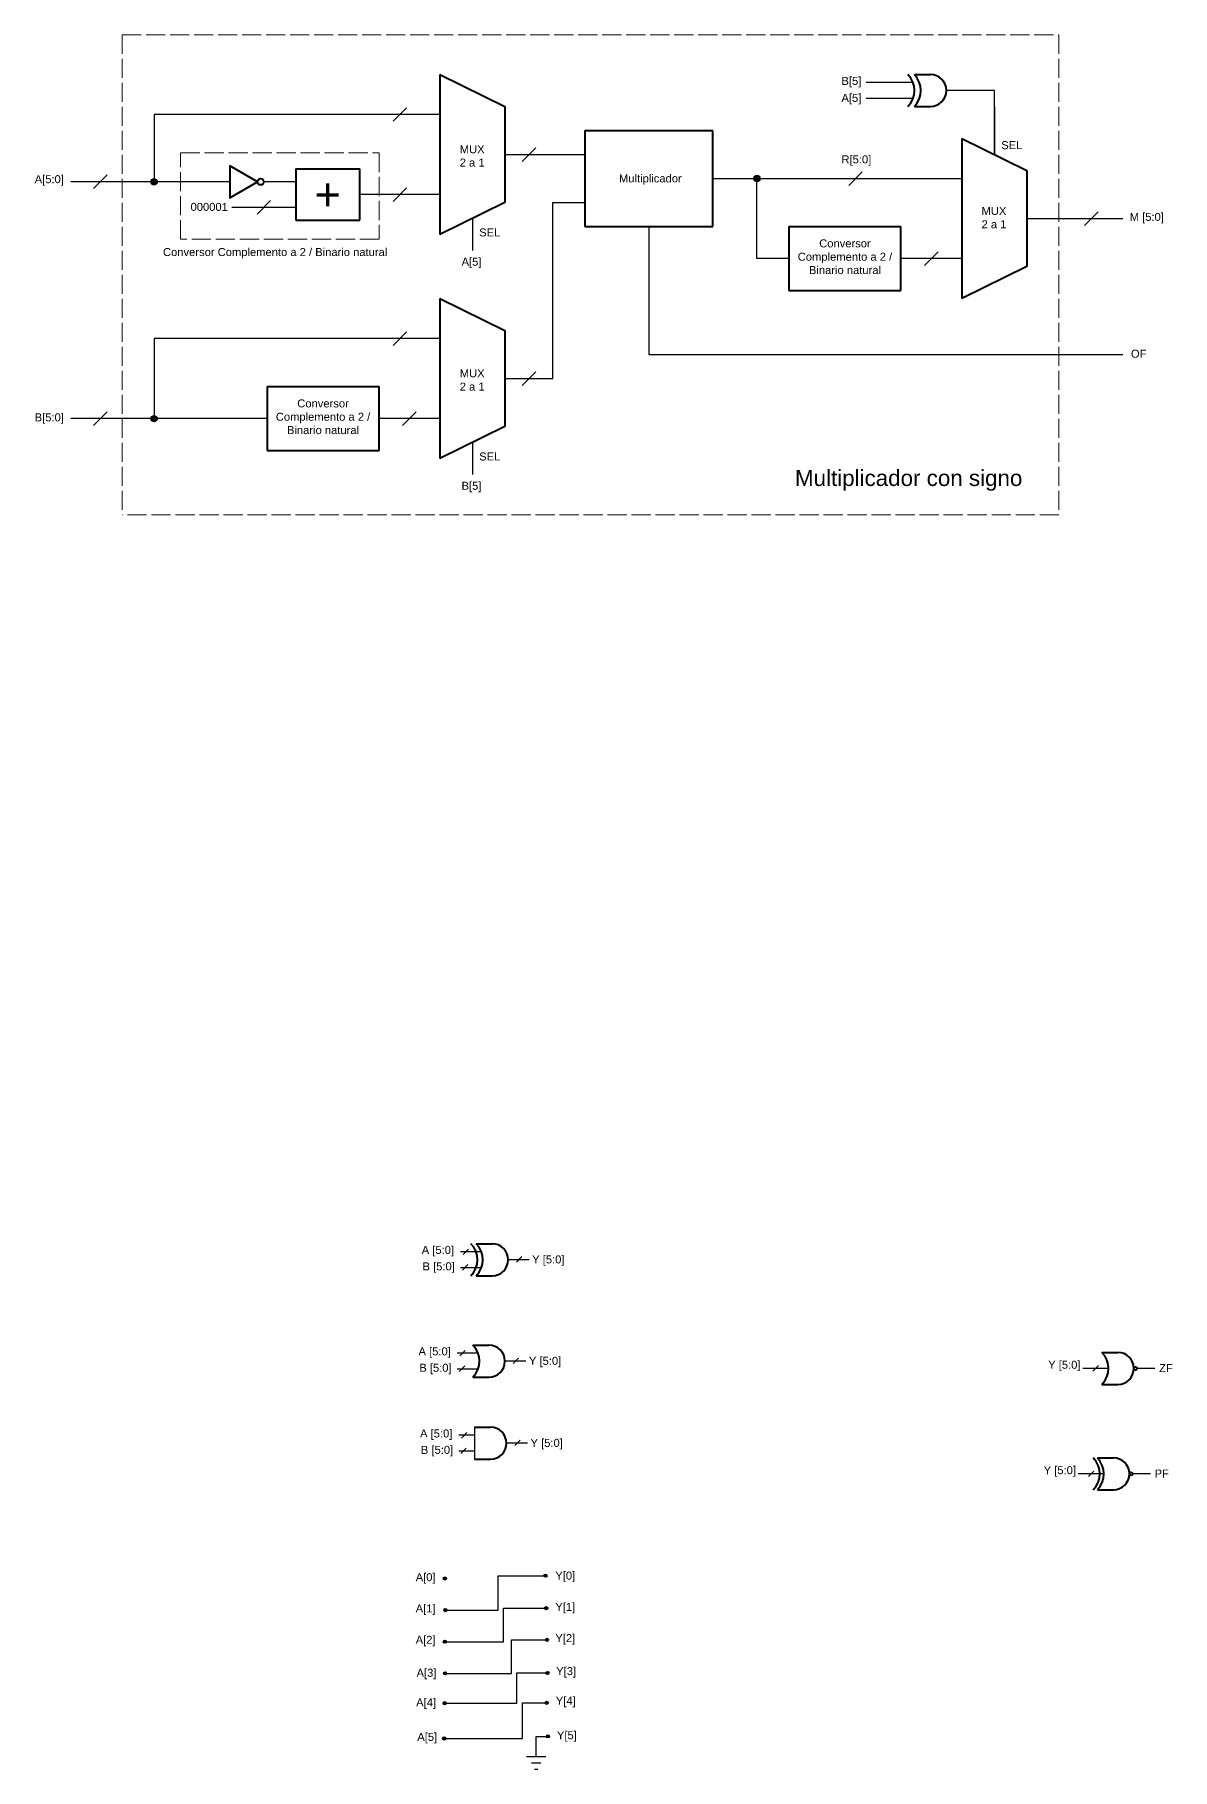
# Model space of a CAD drawing. Header units: millimetres. Extents: x -214 to 2146, y -376 to 1461.
# Drawn here: x 496 to 851, y -376 to 166 of the extents above; entities that cross this region are included whole.
import ezdxf

# ---------------------------------------------------------------- set-up
doc = ezdxf.new("R2010")
doc.units = ezdxf.units.MM
doc.header["$LTSCALE"] = 0.5
doc.linetypes.add('ACAD_ISO02W100', pattern=[15, 12, -3])
for name, color, linetype, lineweight in [('Cables', 7, 'Continuous', 30), ('Componentes', 7, 'Continuous', 40), ('Contorno', 7, 'Continuous', 40), ('Cuadro_dashed', 7, 'ACAD_ISO02W100', 20), ('Modulos', 7, 'Continuous', 40)]:
    doc.layers.add(name, color=color, linetype=linetype, lineweight=lineweight)
doc.layers.add('Texto', color=7, linetype='Continuous')
doc.styles.add('Rotulado', font='arial.ttf', dxfattribs={"height": 10})

msp = doc.modelspace()

# ---------------------------------------------------------------- hatches: boundary and pattern name
at = {"layer": 'Cables'}
h = msp.add_hatch(color=256, dxfattribs=at)
h.dxf.hatch_style = 1
edge = h.paths.add_edge_path()
edge.add_arc((533.03, 119.82), 1, 0, 360)
h = msp.add_hatch(color=256, dxfattribs=at)
h.dxf.hatch_style = 1
edge = h.paths.add_edge_path()
edge.add_arc((721.39, 120.82), 1, 0, 360)
h = msp.add_hatch(color=256, dxfattribs=at)
h.dxf.hatch_style = 1
edge = h.paths.add_edge_path()
edge.add_arc((533.03, 45.82), 1, 0, 360)
h = msp.add_hatch(color=256, dxfattribs=at)
h.dxf.hatch_style = 1
h.paths.add_polyline_path([(624.37, -316.55, 1), (623.37, -316.55, 1)])
h = msp.add_hatch(color=256, dxfattribs=at)
h.dxf.hatch_style = 1
h.paths.add_polyline_path([(655.81, -315.69, 1), (654.81, -315.69, 1)])
h = msp.add_hatch(color=256, dxfattribs=at)
h.dxf.hatch_style = 1
h.paths.add_polyline_path([(624.53, -326.43, 1), (623.53, -326.43, 1)])
h = msp.add_hatch(color=256, dxfattribs=at)
h.dxf.hatch_style = 1
h.paths.add_polyline_path([(656.06, -325.82, 1), (655.06, -325.82, 1)])
h = msp.add_hatch(color=256, dxfattribs=at)
h.dxf.hatch_style = 1
h.paths.add_polyline_path([(624.37, -336.3, 1), (623.37, -336.3, 1)])
h = msp.add_hatch(color=256, dxfattribs=at)
h.dxf.hatch_style = 1
h.paths.add_polyline_path([(656.3, -335.72, 1), (655.3, -335.72, 1)])
h = msp.add_hatch(color=256, dxfattribs=at)
h.dxf.hatch_style = 1
h.paths.add_polyline_path([(624.44, -346.2, 1), (623.44, -346.2, 1)])
h = msp.add_hatch(color=256, dxfattribs=at)
h.dxf.hatch_style = 1
h.paths.add_polyline_path([(656.43, -346.07, 1), (655.43, -346.07, 1)])
h = msp.add_hatch(color=256, dxfattribs=at)
h.dxf.hatch_style = 1
h.paths.add_polyline_path([(624.31, -355.53, 1), (623.31, -355.53, 1)])
h = msp.add_hatch(color=256, dxfattribs=at)
h.dxf.hatch_style = 1
h.paths.add_polyline_path([(656.18, -355.4, 1), (655.18, -355.4, 1)])
h = msp.add_hatch(color=256, dxfattribs=at)
h.dxf.hatch_style = 1
h.paths.add_polyline_path([(624.18, -366.53, 1), (623.18, -366.53, 1)])
h = msp.add_hatch(color=256, dxfattribs=at)
h.dxf.hatch_style = 1
h.paths.add_polyline_path([(656.56, -365.89, 1), (655.56, -365.89, 1)])

# ---------------------------------------------------------------- linework, layer by layer
at = {"layer": 'Cables', "color": 7}
for p, q in [((622.33, 153.32), (622.33, 128.32)), ((770.18, 150.82), (755.56, 150.82)), ((795.56, 128.32), (795.56, 148.32)), ((770.18, 145.82), (755.56, 145.82)), ((795.56, 143.32), (795.56, 128.32)), ((622.33, 140.82), (533.03, 140.82)), ((533.03, 140.82), (533.03, 119.82)), ((667.64, 135.82), (667.64, 120.82)), ((785.41, 133.32), (785.41, 108.32)), ((622.33, 128.32), (622.33, 103.32)), ((642.64, 128.32), (667.64, 128.32)), ((556.67, 119.82), (507, 119.82)), ((577.33, 119.82), (567.33, 119.82)), ((577.33, 123.82), (577.33, 115.82)), ((667.64, 120.82), (667.64, 105.82)), ((707.64, 120.82), (785.41, 120.82)), ((577.33, 115.82), (577.33, 107.82)), ((622.33, 115.82), (597.33, 115.82)), ((577.33, 111.82), (557.33, 111.82)), ((657.64, 58.32), (657.64, 113.32)), ((657.64, 113.32), (667.64, 113.32)), ((632.49, 108.32), (632.49, 98.32)), ((785.41, 108.32), (785.41, 83.32)), ((805.72, 108.32), (835.72, 108.32)), ((622.33, 83.32), (622.33, 58.32)), ((622.33, 70.82), (533.03, 70.82)), ((533.03, 70.82), (533.03, 45.82)), ((622.33, 58.32), (622.33, 33.32)), ((642.64, 58.32), (657.64, 58.32)), ((568.32, 45.82), (507, 45.82)), ((632.49, 38.32), (632.49, 28.32)), ((635.29, -214.47), (628.73, -214.47)), ((635.29, -219.47), (628.73, -219.47)), ((650.24, -216.97), (643.67, -216.97)), ((634.27, -246.15), (627.71, -246.15)), ((649.22, -248.65), (642.66, -248.65)), ((634.27, -251.15), (627.71, -251.15)), ((831.21, -250.92), (823.18, -250.92)), ((839.14, -250.92), (839.14, -250.92)), ((845.7, -250.92), (840.14, -250.92)), ((633.16, -271.8), (628.21, -271.8)), ((649.72, -274.3), (643.16, -274.3)), ((633.16, -276.8), (628.21, -276.8)), ((829.81, -283.87), (821.78, -283.87)), ((837.74, -283.87), (837.74, -283.87)), ((844.3, -283.87), (838.74, -283.87)), ((649.41, -372.17), (655.41, -372.17)), ((650.91, -374.17), (653.91, -374.17)), ((651.91, -376.17), (652.91, -376.17))]:
    msp.add_line(p, q, dxfattribs=at)
at = {"layer": 'Cables'}
for p, q in [((795.56, 148.32), (780.56, 148.32)), ((607.71, 138.7), (611.95, 142.94)), ((648.02, 126.2), (652.26, 130.44)), ((514.16, 117.7), (518.41, 121.94)), ((721.39, 95.82), (721.39, 120.82)), ((750.06, 118.7), (754.3, 122.94)), ((565.21, 109.7), (569.45, 113.94)), ((607.71, 113.7), (611.95, 117.94)), ((823.73, 106.2), (827.98, 110.44)), ((687.64, 105.82), (687.64, 65.82)), ((773.78, 93.7), (778.02, 97.94)), ((731.39, 95.82), (721.39, 95.82)), ((785.41, 95.82), (766.39, 95.82)), ((607.71, 68.7), (611.95, 72.94)), ((687.64, 65.82), (835.72, 65.82)), ((648.02, 56.2), (652.26, 60.44)), ((514.16, 43.7), (518.41, 47.94)), ((622.33, 45.82), (603.32, 45.82)), ((610.7, 43.7), (614.95, 47.94)), ((629.57, -215.37), (631.28, -213.65)), ((646.23, -217.71), (647.94, -216)), ((629.4, -220.19), (631.11, -218.48)), ((628.56, -247.04), (630.27, -245.33)), ((645.21, -249.39), (646.93, -247.67)), ((628.38, -251.87), (630.09, -250.16)), ((826.34, -251.77), (828.05, -250.06)), ((633.16, -269.3), (633.16, -279.3)), ((628.88, -277.52), (630.59, -275.81)), ((629.05, -272.7), (630.77, -270.99)), ((645.71, -275.04), (647.42, -273.33)), ((824.94, -284.73), (826.65, -283.02)), ((640.55, -326.43), (640.55, -315.69)), ((640.55, -315.69), (654.81, -315.69)), ((624.53, -326.43), (640.55, -326.43)), ((642.22, -336.3), (642.22, -325.82)), ((642.22, -325.82), (655.06, -325.82)), ((644.66, -346.2), (644.66, -335.72)), ((644.66, -335.72), (655.3, -335.72)), ((624.37, -336.3), (642.22, -336.3)), ((624.44, -346.2), (644.66, -346.2)), ((646.33, -355.53), (646.33, -346.07)), ((646.33, -346.07), (655.43, -346.07)), ((624.31, -355.53), (646.33, -355.53)), ((648.18, -366.53), (648.18, -355.4)), ((648.18, -355.4), (655.18, -355.4)), ((624.18, -366.53), (648.18, -366.53)), ((652.41, -372.17), (652.41, -365.89)), ((652.41, -365.89), (656.06, -365.89))]:
    msp.add_line(p, q, dxfattribs=at)
for centre, radius in [((533.03, 119.82), 1), ((721.39, 120.82), 1), ((533.03, 45.82), 1), ((623.87, -316.55), 0.5), ((655.31, -315.69), 0.5), ((624.03, -326.43), 0.5), ((655.56, -325.82), 0.5), ((623.87, -336.3), 0.5), ((655.8, -335.72), 0.5), ((623.94, -346.2), 0.5), ((655.93, -346.07), 0.5), ((623.81, -355.53), 0.5), ((655.68, -355.4), 0.5), ((623.68, -366.53), 0.5), ((656.06, -365.89), 0.5)]:
    msp.add_circle(centre, radius, dxfattribs=at)
at = {"layer": 'Componentes', "color": 7}
for p, q in [((633.67, -211.97), (638.67, -211.97)), ((632.66, -243.65), (637.66, -243.65)), ((829.14, -245.92), (834.14, -245.92)), ((633.16, -269.3), (638.16, -269.3)), ((827.74, -278.87), (832.74, -278.87))]:
    msp.add_line(p, q, dxfattribs=at)
msp.add_lwpolyline([(565.33, 119.82), (556.67, 124.82), (556.67, 114.82)], close=True, dxfattribs=at)
at = {"layer": 'Contorno'}
for p, q in [((770.56, 153.32), (775.56, 153.32)), ((770.56, 143.32), (775.56, 143.32)), ((633.67, -221.97), (638.67, -221.97)), ((632.66, -253.65), (637.66, -253.65)), ((829.14, -255.92), (834.14, -255.92)), ((633.16, -279.3), (638.16, -279.3)), ((827.74, -288.87), (832.74, -288.87))]:
    msp.add_line(p, q, dxfattribs=at)
for centre, radius in [((566.33, 119.82), 1), ((839.64, -250.93), 0.5), ((838.24, -283.88), 0.5)]:
    msp.add_circle(centre, radius, dxfattribs=at)
for centre, radius, start, end in [((763.56, 148.32), 7.07, 315, 45), ((765.56, 148.32), 7.07, 315, 45), ((775.56, 148.32), 5, 270, 90), ((627.01, -216.97), 7.07, 315, 45), ((628.67, -216.97), 7.07, 315, 45), ((638.67, -216.97), 5, 270, 90), ((627.66, -248.65), 7.07, 315, 45), ((637.66, -248.65), 5, 270, 90), ((824.14, -250.92), 7.07, 315, 45), ((834.14, -250.92), 5, 270, 90), ((638.16, -274.3), 5, 270, 90), ((821.46, -283.87), 7.07, 315, 45), ((822.74, -283.87), 7.07, 315, 45), ((832.74, -283.87), 5, 270, 90)]:
    msp.add_arc(centre, radius, start, end, dxfattribs=at)
at = {"layer": 'Cuadro_dashed', "color": 7}
for p, q in [((523.03, 165.77), (523.03, 15.77)), ((523.03, 165.77), (815.72, 165.77)), ((815.72, 165.77), (815.72, 15.77)), ((541.32, 101.86), (541.32, 128.86)), ((541.32, 128.86), (603.32, 128.86)), ((603.32, 128.86), (603.32, 101.86)), ((603.32, 101.86), (541.32, 101.86)), ((815.72, 15.77), (523.03, 15.77))]:
    msp.add_line(p, q, dxfattribs=at)
at = {"layer": 'Modulos', "color": 7}
for p, q in [((622.33, 153.32), (622.33, 103.32)), ((622.33, 153.32), (642.64, 143.32)), ((642.64, 143.32), (642.64, 113.32)), ((667.64, 135.82), (667.64, 105.82)), ((785.41, 133.32), (785.41, 83.32)), ((785.41, 133.32), (805.72, 123.32)), ((805.72, 123.32), (805.72, 93.32)), ((642.64, 113.32), (622.33, 103.32)), ((731.39, 105.82), (731.39, 85.82)), ((805.72, 93.32), (785.41, 83.32)), ((622.33, 83.32), (622.33, 33.32)), ((622.33, 83.32), (642.64, 73.32)), ((642.64, 73.32), (642.64, 43.32)), ((568.32, 55.82), (568.32, 35.82)), ((642.64, 43.32), (622.33, 33.32))]:
    msp.add_line(p, q, dxfattribs=at)
at = {"layer": 'Modulos'}
for p, q in [((667.64, 135.82), (707.64, 135.82)), ((707.64, 105.82), (707.64, 135.82)), ((577.33, 123.82), (597.33, 123.82)), ((577.33, 123.82), (577.33, 107.82)), ((597.33, 107.82), (597.33, 123.82)), ((577.33, 107.82), (597.33, 107.82)), ((667.64, 105.82), (707.64, 105.82)), ((731.39, 105.82), (766.39, 105.82)), ((766.39, 85.82), (766.39, 105.82)), ((731.39, 85.82), (766.39, 85.82)), ((568.32, 55.82), (603.32, 55.82)), ((603.32, 35.82), (603.32, 55.82)), ((568.32, 35.82), (603.32, 35.82))]:
    msp.add_line(p, q, dxfattribs=at)

# ---------------------------------------------------------------- texts
at = {"layer": 'Texto', "color": 7, "attachment_point": 1, "style": 'Rotulado'}
for s, width, gutter_width, heights, insert, char_height in [('B[5]', 6.9729, 50, [3.13], (747.79, 152.58), 2.5), ('A[5]', 6.9729, 50, [3.13], (747.79, 147.28), 2.5), ('\\pxqc;MUX\\P2 a 1', 10.2326, 50, [7.31], (627.3, 131.23), 2.5), ('SEL', 6.9729, 50, [3.13], (797.72, 132.51), 2.5), ('R[5:0]', 6.9729, 50, [3.13], (747.79, 128.07), 2.5), ('A[5:0]', 10.3743, 50, [3.2], (495.73, 121.88), 2.5), ('\\pxqc;+', 10.7443, 50, [1.52], (581.9, 120.89), 10), ('\\pxqc;Multiplicador', 22.9229, 50, [5.14], (676.63, 122.13), 2.5), ('000001', 11.6387, 50, [3.44], (544.43, 113.22), 2.5), ('\\pxqc;MUX\\P2 a 1', 10.2326, 50, [7.31], (790.32, 111.95), 2.5), ('SEL', 6.9729, 50, [3.13], (634.61, 105.24), 2.5), ('Conversor Complemento a 2 / Binario natural', 72.4848, 50, [3.55], (535.83, 99.11), 2.5), ('\\pxqc;Conversor Complemento a 2 / Binario natural', 35, 50, [13.4], (731.39, 101.82), 2.5), ('A[5]', 7.4479, 50, [3.37], (629.1, 96.08), 2.5), ('OF', 6.3033, 50, [2.95], (838.23, 67.35), 2.5), ('\\pxqc;MUX\\P2 a 1', 10.2326, 50, [7.31], (627.3, 61.23), 2.5), ('\\pxqc;Conversor Complemento a 2 / Binario natural', 35, 50, [13.4], (568.32, 51.82), 2.5), ('B[5:0]', 10.3743, 50, [3.2], (495.73, 47.46), 2.5), ('SEL', 6.9729, 50, [3.13], (634.61, 35.24), 2.5), ('Multiplicador con signo', 75.7415, 44.36, [10.28], (733.27, 29.77), 5), ('B[5]', 7.4479, 50, [3.37], (629.1, 26.08), 2.5)]:
    msp.add_mtext_dynamic_manual_height_columns(s, width=width, gutter_width=gutter_width, heights=heights, dxfattribs=dict(at, insert=insert, char_height=char_height))
at = {"layer": 'Texto', "char_height": 2.5, "style": 'Rotulado'}
for s, width, gutter_width, heights, insert, attachment_point in [('\\pxqc;M [5:0]', 12.8908, 29.51, [4.62], (836.74, 110.1), 1), ('A [5:0]', 11.3136, 12.5, [4.08], (616.66, -215.91), 7), ('Y [5:0]', 10.8733, 12.5, [3.86], (651.16, -218.87), 7), ('B [5:0]', 10.8733, 12.5, [3.86], (616.91, -221.04), 7), ('A [5:0]', 11.3136, 12.5, [4.08], (615.65, -247.59), 7), ('Y [5:0]', 10.8733, 12.5, [3.86], (650.15, -250.55), 7), ('Y [5:0]', 10.8733, 12.5, [3.86], (812.37, -251.78), 7), ('B [5:0]', 10.8733, 12.5, [3.86], (615.89, -252.72), 7), ('ZF', 10.8733, 12.5, [3.86], (847.03, -252.06), 7), ('A [5:0]', 11.3136, 12.5, [4.08], (616.14, -273.25), 7), ('B [5:0]', 10.8733, 12.5, [3.86], (616.39, -278.37), 7), ('Y [5:0]', 10.8733, 12.5, [3.86], (650.65, -276.2), 7), ('Y [5:0]', 10.8733, 12.5, [3.86], (810.97, -284.73), 7), ('PF', 10.8733, 12.5, [3.86], (845.63, -285.01), 7), ('Y[0]', 11.3136, 12.5, [4.08], (658.4, -317.65), 7), ('A[0]', 11.3136, 12.5, [4.08], (614.77, -318.16), 7), ('A[1]', 11.3136, 12.5, [4.08], (614.77, -327.93), 7), ('Y[1]', 11.3136, 12.5, [4.08], (658.4, -327.42), 7), ('A[2]', 11.3136, 12.5, [4.08], (614.77, -337.7), 7), ('Y[2]', 11.3136, 12.5, [4.08], (658.4, -337.19), 7), ('A[3]', 11.3136, 12.5, [4.08], (615.04, -348.02), 7), ('Y[3]', 11.3136, 12.5, [4.08], (658.67, -347.5), 7), ('A[4]', 11.3136, 12.5, [4.08], (614.92, -357.28), 7), ('Y[4]', 11.3136, 12.5, [4.08], (658.56, -356.76), 7), ('A[5]', 11.3136, 12.5, [4.08], (615.27, -368.05), 7), ('Y[5]', 11.3136, 12.5, [4.08], (658.9, -367.53), 7)]:
    msp.add_mtext_dynamic_manual_height_columns(s, width=width, gutter_width=gutter_width, heights=heights, dxfattribs=dict(at, insert=insert, attachment_point=attachment_point))

doc.saveas('drawing.dxf')
